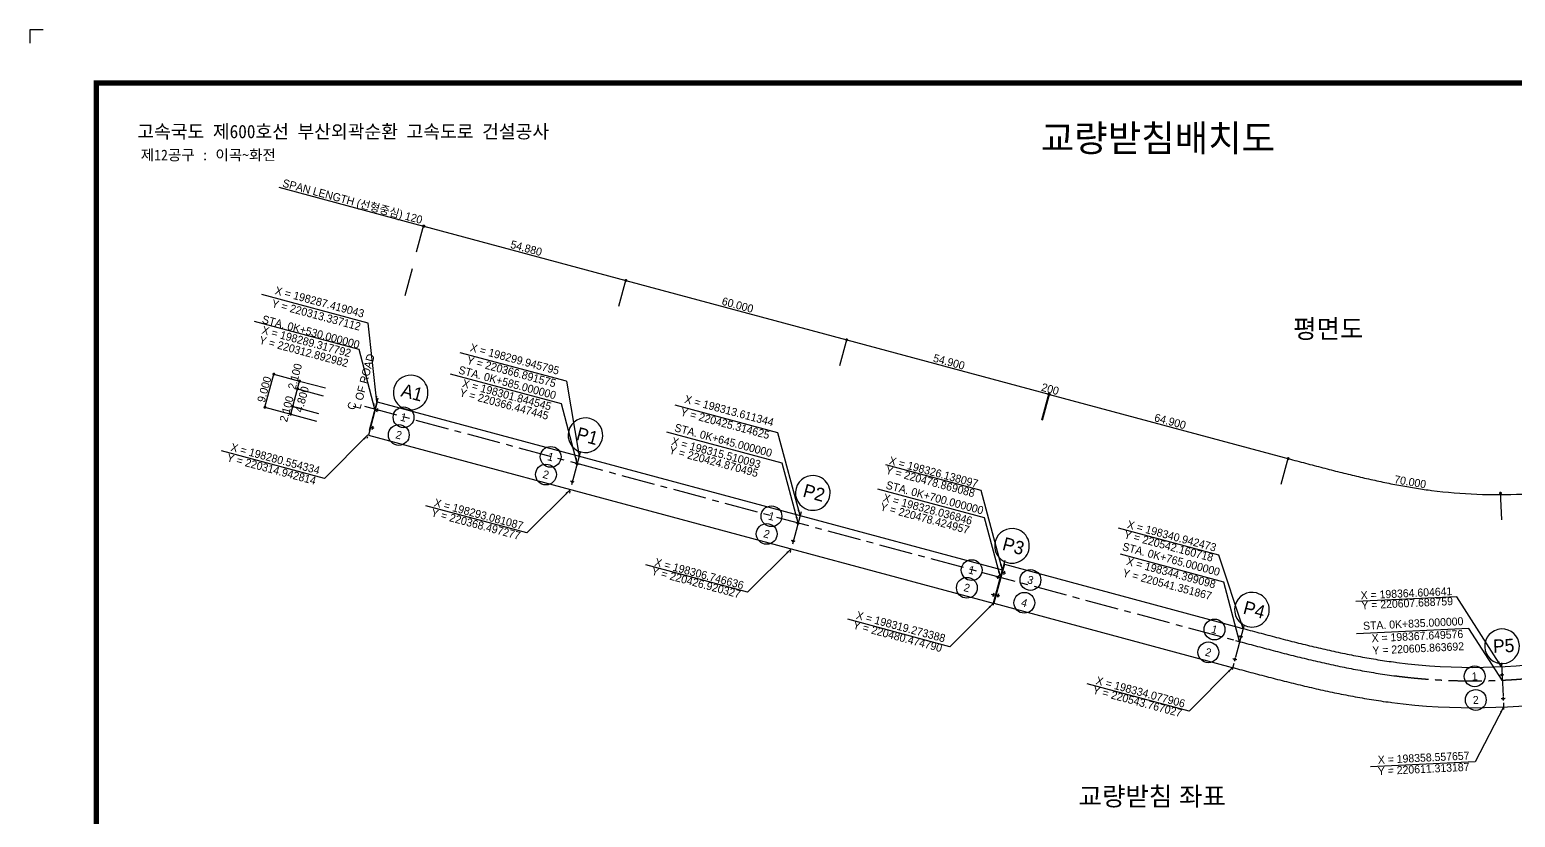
# Model space of a CAD drawing. Header units: feet. Extents: x 0 to 588700, y 0 to 415800.
# Drawn here: x 0 to 389887, y 209101 to 415800 of the extents above; entities that cross this region are included whole.
import ezdxf
from ezdxf.enums import TextEntityAlignment as Align

# ---------------------------------------------------------------- set-up
doc = ezdxf.new("R2010")
doc.units = ezdxf.units.FT
doc.header["$LTSCALE"] = 7000
doc.header["$MEASUREMENT"] = 0
doc.linetypes.add('A-CENTR01', pattern=[2, 1.25, -0.25, 0.25, -0.25])
for name, color, linetype in [('CS-CNTL', 1, 'A-CENTR01'), ('CS-CONC-MAJR', 4, 'CONTINUOUS'), ('CS-DIML', 1, 'CONTINUOUS'), ('CS-DIMT', 3, 'CONTINUOUS'), ('CS-LEAL', 1, 'CONTINUOUS'), ('CS-LEAT', 3, 'CONTINUOUS'), ('CS-SYMB', 3, 'CONTINUOUS'), ('CS-TEXT', 3, 'CONTINUOUS'), ('CX-BORD', 3, 'CONTINUOUS'), ('CX-BORD-LIN1', 4, 'CONTINUOUS'), ('CX-BORD-LIN2', 3, 'CONTINUOUS'), ('CX-BORD-TEX2', 7, 'CONTINUOUS'), ('CX-BORD-TEX3', 6, 'CONTINUOUS'), ('CX-MISC', 2, 'CONTINUOUS'), ('CZ-TEX1', 6, 'CONTINUOUS')]:
    doc.layers.add(name, color=color, linetype=linetype)
doc.styles.add('A_STANDARD', font='')
doc.styles.add('TB_TEXT', font='')
doc.styles.add('TB_WBTXT', font='')
doc.styles.add('TB_WMTXT', font='')
doc.styles.get('A_STANDARD').set_extended_font_data('Dotum')
doc.styles.get('TB_TEXT').set_extended_font_data('DotumChe')
doc.styles.get('TB_WBTXT').set_extended_font_data('Dotum')
doc.styles.get('TB_WMTXT').set_extended_font_data('DotumChe')

# ---------------------------------------------------------------- blocks, each defined once
blk = doc.blocks.new('CXBLKA1')
at = {"layer": 'CX-BORD-LIN1', "const_width": 2}
blk.add_lwpolyline([(796, 0), (0, 0), (0, 554), (796, 554)], close=True, dxfattribs=at)
at = {"layer": 'CX-MISC'}
blk.add_lwpolyline([(-20, 574), (-25, 574), (-25, 569)], dxfattribs=at)
at = {"layer": 'CX-BORD-LIN1', "style": 'TB_TEXT'}
for tag, height, p in [('TR_RNUM5', 3, (285.11, 32.64)), ('TR_RDAT5', 3.5, (317.5, 33)), ('TR_DGN5', 3.5, (451.12, 33)), ('TR_CHK5', 3.5, (491.12, 33)), ('TR_APP5', 3.5, (531.12, 33)), ('TR_RNUM4', 3, (285.11, 26.64)), ('TR_RDAT4', 3.5, (317.5, 27)), ('TR_DGN4', 3.5, (451.12, 27)), ('TR_CHK4', 3.5, (491.12, 27)), ('TR_APP4', 3.5, (531.12, 27)), ('TR_RDAT3', 3.5, (317.5, 21)), ('TR_DGN3', 3.5, (451.12, 21)), ('TR_CHK3', 3.5, (491.12, 21)), ('TR_APP3', 3.5, (531.12, 21)), ('TR_RNUM3', 3, (285.11, 20.64)), ('TR_RDAT2', 3.5, (317.5, 15)), ('TR_DGN2', 3.5, (451.12, 15)), ('TR_CHK2', 3.5, (491.12, 15)), ('TR_APP2', 3.5, (531.12, 15)), ('TR_RNUM2', 3, (285.11, 14.64)), ('TR_RNUM1', 3, (285.11, 8.64)), ('TR_RDAT1', 3.5, (317.5, 9)), ('TR_DGN1', 3.5, (451.12, 9)), ('TR_CHK1', 3.5, (491.12, 9)), ('TR_APP1', 3.5, (531.12, 9))]:
    blk.add_attdef(tag, text='', height=height, dxfattribs=at).set_placement(p, align=Align.MIDDLE_CENTER)
for tag, p in [('TR_RCON5', (342.3, 33)), ('TR_RCON4', (342.3, 27)), ('TR_RCON3', (342.3, 21)), ('TR_RCON2', (342.3, 15)), ('TR_RCON1', (342.3, 9))]:
    blk.add_attdef(tag, text='', height=3.5, dxfattribs=at).set_placement(p, align=Align.MIDDLE_LEFT)
at = {"layer": 'CX-BORD-LIN2', "style": 'TB_TEXT'}
blk.add_attdef('TD_VERSION', text='', height=3, rotation=90, dxfattribs=at).set_placement((800.5, 48.01), align=Align.MIDDLE_CENTER)
at = {"layer": 'CX-BORD-TEX2', "style": 'TB_WMTXT'}
for tag, height, p in [('TB_CNAME', 5, (15.34, 531.83)), ('TB_CSCOP', 4, (16.63, 523.83))]:
    blk.add_attdef(tag, text='', height=height, dxfattribs=at).set_placement(p, align=Align.BOTTOM_LEFT)
at = {"layer": 'CX-BORD-TEX2', "style": 'TB_WBTXT'}
for tag, height, p in [('TB_MTITIL', 10, (398, 533.33)), ('TB_STITL', 7, (398, 518.33))]:
    blk.add_attdef(tag, text='', height=height, dxfattribs=at).set_placement(p, align=Align.MIDDLE_CENTER)
at = {"layer": 'CX-BORD-TEX3', "style": 'TB_TEXT'}
for tag, height, p in [('TD_LNDST', 4.5, (215, 31.5)), ('TD_DSECT', 4.5, (605.5, 31.5)), ('TD_DDIST', 4.5, (654.5, 31.5)), ('TD_DNAME_TOP', 4.5, (755, 27.96)), ('TD_CSECT', 4.5, (605.5, 22.5)), ('TD_CDIST', 4.5, (654.5, 22.5)), ('TD_DNAME_MAIN', 4.5, (755, 21.47)), ('TD_DNAME_BOT', 3, (755, 15.25)), ('TD_CCOMP', 4.5, (215, 13.59)), ('TD_HSCAL', 4.5, (620.88, 13.75)), ('TD_VSCAL', 4.5, (656.86, 13.75)), ('TD_FIELD', 4.5, (180, 5.13)), ('TD_CSTEP', 4.5, (250.74, 5.13)), ('TD_DWGCODE', 4.5, (637, 4.79)), ('TD_DWGNO', 4.5, (755, 5))]:
    blk.add_attdef(tag, text='', height=height, dxfattribs=at).set_placement(p, align=Align.MIDDLE_CENTER)
for tag, height, width, p in [('TD_DCOMP', 4.5, 0.95, (215, 22.59)), ('TD_CNAME', 5, 0.78, (65, 7.6))]:
    blk.add_attdef(tag, text='', height=height, dxfattribs=dict(at, width=width)).set_placement(p, align=Align.MIDDLE_CENTER)

msp = doc.modelspace()

# ---------------------------------------------------------------- linework, layer by layer
at = {"layer": 'CS-CNTL'}
for p, q in [((87823, 316998), (316476, 255504)), ((87823, 316998), (316476, 255504)), ((87823, 316998), (316476, 255504)), ((91370, 319099), (88513, 308476)), ((144483, 304815), (141626, 294192)), ((202424, 289232), (199567, 278609)), ((255952, 276493), (252680, 264325)), ((318722, 259612), (315450, 247444)), ((386253, 249629), (386851, 237044)), ((358371, 246224), (358371, 246224)), ((358371, 246224), (358371, 246224)), ((358371, 246224), (358371, 246224))]:
    msp.add_line(p, q, dxfattribs=at)
msp.add_lwpolyline([(316476, 255504), (317055, 255349), (317635, 255193), (318214, 255037), (318794, 254881), (319373, 254726), (319953, 254570), (320532, 254415), (321112, 254260), (321692, 254106), (322271, 253951), (322851, 253797), (323431, 253643), (324011, 253490), (324591, 253337), (325172, 253184), (325752, 253032), (326333, 252880), (326913, 252729), (327494, 252578), (328075, 252428), (328656, 252279), (329237, 252130), (329819, 251982), (330400, 251835), (330982, 251688), (331564, 251542), (332146, 251397), (332729, 251252), (333311, 251109), (333894, 250966), (334477, 250825), (335060, 250684), (335644, 250544), (336228, 250406), (336812, 250268), (337396, 250131), (337980, 249996), (338565, 249861), (339150, 249728), (339735, 249596), (340321, 249465), (340907, 249336), (341493, 249208), (342079, 249081), (342666, 248955), (343253, 248831), (343840, 248708), (344428, 248587), (345016, 248467), (345604, 248349), (346193, 248232), (346781, 248117), (347371, 248003), (347960, 247891), (348550, 247781), (349140, 247672), (349730, 247565), (350321, 247460), (350912, 247357), (351503, 247255), (352095, 247156), (352687, 247058), (353279, 246962), (353872, 246868), (354465, 246776), (355058, 246686), (355652, 246599), (356246, 246513), (356840, 246429), (357434, 246348), (358029, 246269), (358371, 246224)], dxfattribs=at)
msp.add_lwpolyline([(316476, 255504), (317055, 255349), (317635, 255193), (318214, 255037), (318794, 254881), (319373, 254726), (319953, 254570), (320532, 254415), (321112, 254260), (321692, 254106), (322271, 253951), (322851, 253797), (323431, 253643), (324011, 253490), (324591, 253337), (325172, 253184), (325752, 253032), (326333, 252880), (326913, 252729), (327494, 252578), (328075, 252428), (328656, 252279), (329237, 252130), (329819, 251982), (330400, 251835), (330982, 251688), (331564, 251542), (332146, 251397), (332729, 251252), (333311, 251109), (333894, 250966), (334477, 250825), (335060, 250684), (335644, 250544), (336228, 250406), (336812, 250268), (337396, 250131), (337980, 249996), (338565, 249861), (339150, 249728), (339735, 249596), (340321, 249465), (340907, 249336), (341493, 249208), (342079, 249081), (342666, 248955), (343253, 248831), (343840, 248708), (344428, 248587), (345016, 248467), (345604, 248349), (346193, 248232), (346781, 248117), (347371, 248003), (347960, 247891), (348550, 247781), (349140, 247672), (349730, 247565), (350321, 247460), (350912, 247357), (351503, 247255), (352095, 247156), (352687, 247058), (353279, 246962), (353872, 246868), (354465, 246776), (355058, 246686), (355652, 246599), (356246, 246513), (356840, 246429), (357434, 246348), (358029, 246269), (358371, 246224)], dxfattribs=at)
msp.add_lwpolyline([(316476, 255504), (317055, 255349), (317635, 255193), (318214, 255037), (318794, 254881), (319373, 254726), (319953, 254570), (320532, 254415), (321112, 254260), (321692, 254106), (322271, 253951), (322851, 253797), (323431, 253643), (324011, 253490), (324591, 253337), (325172, 253184), (325752, 253032), (326333, 252880), (326913, 252729), (327494, 252578), (328075, 252428), (328656, 252279), (329237, 252130), (329819, 251982), (330400, 251835), (330982, 251688), (331564, 251542), (332146, 251397), (332729, 251252), (333311, 251109), (333894, 250966), (334477, 250825), (335060, 250684), (335644, 250544), (336228, 250406), (336812, 250268), (337396, 250131), (337980, 249996), (338565, 249861), (339150, 249728), (339735, 249596), (340321, 249465), (340907, 249336), (341493, 249208), (342079, 249081), (342666, 248955), (343253, 248831), (343840, 248708), (344428, 248587), (345016, 248467), (345604, 248349), (346193, 248232), (346781, 248117), (347371, 248003), (347960, 247891), (348550, 247781), (349140, 247672), (349730, 247565), (350321, 247460), (350912, 247357), (351503, 247255), (352095, 247156), (352687, 247058), (353279, 246962), (353872, 246868), (354465, 246776), (355058, 246686), (355652, 246599), (356246, 246513), (356840, 246429), (357434, 246348), (358029, 246269), (358371, 246224)], dxfattribs=at)
msp.add_arc((378877, 404904), 160000, 262.63641, 301.62485, dxfattribs=at)
msp.add_arc((378877, 404904), 160000, 262.63641, 301.62485, dxfattribs=at)
msp.add_arc((378877, 404904), 160000, 262.63641, 301.62485, dxfattribs=at)
at = {"layer": 'CS-CONC-MAJR'}
for p, q in [((91226, 318102), (88889, 309411)), ((91226, 318102), (255181, 274008)), ((88889, 309411), (252843, 265317)), ((255181, 274008), (252843, 265317)), ((255789, 275501), (253036, 265265)), ((255789, 275501), (317398, 258933)), ((253036, 265265), (314645, 248696)), ((358826, 249745), (358826, 249745)), ((357467, 239232), (357467, 239232))]:
    msp.add_line(p, q, dxfattribs=at)
for points in [[(317398, 258933), (317977, 258777), (318556, 258621), (319135, 258465), (319714, 258310), (320293, 258155), (320871, 258000), (321450, 257845), (322028, 257690), (322606, 257536), (323184, 257382), (323762, 257228), (324340, 257075), (324918, 256922), (325496, 256770), (326073, 256618), (326651, 256466), (327229, 256315), (327806, 256165), (328383, 256015), (328961, 255866), (329538, 255717), (330116, 255570), (330693, 255423), (331270, 255276), (331848, 255131), (332425, 254986), (333003, 254842), (333580, 254699), (334157, 254557), (334735, 254415), (335312, 254275), (335890, 254136), (336468, 253997), (337045, 253860), (337623, 253724), (338201, 253589), (338779, 253455), (339357, 253322), (339935, 253190), (340513, 253060), (341091, 252931), (341669, 252803), (342248, 252676), (342826, 252551), (343405, 252427), (343984, 252305), (344563, 252184), (345142, 252064), (345721, 251946), (346300, 251830), (346879, 251715), (347459, 251601), (348038, 251490), (348618, 251380), (349198, 251271), (349777, 251164), (350358, 251059), (350938, 250956), (351518, 250855), (352099, 250755), (352679, 250657), (353260, 250561), (353841, 250467), (354422, 250375), (355003, 250285), (355584, 250197), (356165, 250111), (356747, 250027), (357328, 249946), (357910, 249866), (358491, 249788), (358826, 249745)], [(314645, 248696), (315225, 248540), (315805, 248384), (316385, 248228), (316966, 248072), (317547, 247917), (318128, 247761), (318710, 247605), (319292, 247449), (319875, 247294), (320458, 247138), (321042, 246983), (321626, 246828), (322210, 246674), (322795, 246519), (323381, 246365), (323967, 246212), (324553, 246058), (325140, 245906), (325727, 245753), (326315, 245601), (326904, 245450), (327493, 245299), (328082, 245149), (328672, 245000), (329263, 244851), (329854, 244702), (330446, 244555), (331038, 244408), (331631, 244262), (332224, 244117), (332818, 243973), (333413, 243829), (334008, 243687), (334604, 243545), (335200, 243405), (335797, 243265), (336395, 243126), (336993, 242989), (337592, 242853), (338191, 242717), (338791, 242583), (339392, 242450), (339994, 242319), (340596, 242188), (341199, 242059), (341802, 241932), (342406, 241806), (343011, 241681), (343617, 241557), (344223, 241435), (344829, 241315), (345437, 241196), (346045, 241079), (346654, 240963), (347264, 240849), (347874, 240737), (348485, 240626), (349096, 240517), (349709, 240410), (350322, 240305), (350935, 240202), (351550, 240100), (352165, 240001), (352781, 239903), (353397, 239808), (354014, 239714), (354632, 239623), (355251, 239533), (355870, 239446), (356490, 239361), (357110, 239279), (357467, 239232)]]:
    msp.add_lwpolyline(points, dxfattribs=at)
for radius, end in [(156450, 295.97393), (167050, 295.97533)]:
    msp.add_arc((378877, 404904), radius, 262.63641, end, dxfattribs=at)
at = {"layer": 'CS-DIML'}
for p, q in [((65372, 374493), (103355, 364278)), ((101537, 357518), (103446, 364616)), ((103355, 364278), (103471, 364247)), ((103471, 364247), (156468, 349994)), ((98581, 346063), (100490, 353161)), ((154650, 343234), (156559, 350332)), ((156468, 349994), (214409, 334411)), ((212591, 327651), (214500, 334749)), ((214409, 334411), (267425, 320153)), ((61734, 316714), (64071, 325405)), ((61734, 316714), (64071, 325405)), ((61734, 316714), (64071, 325405)), ((64071, 325405), (70831, 323587)), ((64071, 325405), (70831, 323587)), ((64071, 325405), (70831, 323587)), ((69039, 316924), (70286, 321559)), ((69039, 316924), (70286, 321559)), ((69039, 316924), (70286, 321559)), ((70286, 321559), (70831, 323587)), ((70286, 321559), (70831, 323587)), ((70286, 321559), (70831, 323587)), ((70286, 321559), (77045, 319741)), ((70286, 321559), (77045, 319741)), ((70286, 321559), (77045, 319741)), ((70831, 323587), (77591, 321769)), ((70831, 323587), (77591, 321769)), ((70831, 323587), (77591, 321769)), ((265607, 313393), (267516, 320491)), ((265800, 313341), (267709, 320439)), ((267425, 320153), (267522, 320127)), ((267522, 320127), (267618, 320101)), ((267618, 320101), (329227, 303532)), ((61734, 316714), (68494, 314896)), ((61734, 316714), (68494, 314896)), ((61734, 316714), (68494, 314896)), ((68494, 314896), (69039, 316924)), ((68494, 314896), (69039, 316924)), ((68494, 314896), (69039, 316924)), ((69039, 316924), (75799, 315106)), ((69039, 316924), (75799, 315106)), ((69039, 316924), (75799, 315106)), ((68494, 314896), (75253, 313078)), ((68494, 314896), (75253, 313078)), ((68494, 314896), (75253, 313078)), ((328472, 296486), (330380, 303584)), ((329227, 303532), (329806, 303376)), ((329806, 303376), (330289, 303246)), ((386337, 287166), (385988, 294508))]:
    msp.add_line(p, q, dxfattribs=at)
at = {"layer": 'CS-DIML', "const_width": 385}
for points in [[(103525, 364187, 1), (103186, 364369, 1)], [(103641, 364155, 1), (103301, 364338, 1)], [(103641, 364155, 1), (103301, 364338, 1)], [(156638, 349903, 1), (156298, 350085, 1)], [(156638, 349903, 1), (156298, 350085, 1)], [(214579, 334320, 1), (214239, 334502, 1)], [(214579, 334320, 1), (214239, 334502, 1)], [(64241, 325314, 1), (63902, 325496, 1)], [(64241, 325314, 1), (63902, 325496, 1)], [(64241, 325314, 1), (63902, 325496, 1)], [(71001, 323496, 1), (70661, 323678, 1)], [(71001, 323496, 1), (70661, 323678, 1)], [(71001, 323496, 1), (70661, 323678, 1)], [(70455, 321468, 1), (70116, 321650, 1)], [(70455, 321468, 1), (70116, 321650, 1)], [(70455, 321468, 1), (70116, 321650, 1)], [(70455, 321468, 1), (70116, 321650, 1)], [(70455, 321468, 1), (70116, 321650, 1)], [(70455, 321468, 1), (70116, 321650, 1)], [(267595, 320062, 1), (267256, 320244, 1)], [(267595, 320062, 1), (267256, 320244, 1)], [(267788, 320010, 1), (267449, 320192, 1)], [(267788, 320010, 1), (267449, 320192, 1)], [(61903, 316623, 1), (61564, 316805, 1)], [(61903, 316623, 1), (61564, 316805, 1)], [(61903, 316623, 1), (61564, 316805, 1)], [(69209, 316833, 1), (68869, 317015, 1)], [(69209, 316833, 1), (68869, 317015, 1)], [(69209, 316833, 1), (68869, 317015, 1)], [(69209, 316833, 1), (68869, 317015, 1)], [(69209, 316833, 1), (68869, 317015, 1)], [(69209, 316833, 1), (68869, 317015, 1)], [(68663, 314805, 1), (68324, 314987, 1)], [(68663, 314805, 1), (68324, 314987, 1)], [(68663, 314805, 1), (68324, 314987, 1)], [(330459, 303155, 1), (330120, 303337, 1)], [(330459, 303155, 1), (330120, 303337, 1)], [(386175, 294067, 1), (385835, 294249, 1)], [(386175, 294067, 1), (385835, 294249, 1)]]:
    msp.add_lwpolyline(points, format="xyb", close=True, dxfattribs=at)
at = {"layer": 'CS-DIML'}
msp.add_lwpolyline([(330289, 303246), (330866, 303091), (331441, 302937), (332015, 302783), (332588, 302629), (333160, 302476), (333730, 302324), (334300, 302172), (334868, 302020), (335435, 301869), (336001, 301719), (336566, 301570), (337129, 301421), (337691, 301273), (338253, 301126), (338813, 300979), (339372, 300834), (339930, 300689), (340487, 300545), (341042, 300402), (341597, 300260), (342151, 300119), (342703, 299979), (343255, 299839), (343805, 299701), (344354, 299564), (344902, 299428), (345450, 299293), (345996, 299160), (346541, 299027), (347085, 298896), (347628, 298765), (348170, 298636), (348711, 298509), (349251, 298382), (349790, 298257), (350328, 298133), (350864, 298011), (351400, 297890), (351935, 297770), (352469, 297652), (353002, 297535), (353534, 297420), (354065, 297306), (354595, 297194), (355124, 297083), (355652, 296974), (356179, 296866), (356705, 296760), (357229, 296655), (357753, 296553), (358276, 296452), (358798, 296352), (359319, 296254), (359840, 296159), (360359, 296064), (360877, 295972), (361394, 295881), (361910, 295792), (362425, 295705), (362939, 295620), (363452, 295537), (363964, 295455), (364475, 295376), (364985, 295298), (365495, 295223), (366003, 295149), (366510, 295078), (367016, 295008), (367521, 294940), (367893, 294892)], dxfattribs=at)
msp.add_arc((385253, 429225), 135450, 262.63641, 272.7195, dxfattribs=at)
at = {"layer": 'CS-LEAL'}
for p, q in [((88807, 338782), (60890, 346290)), ((86434, 331869), (58996, 339248)), ((91110, 318133), (88807, 338782)), ((90604, 316250), (86434, 331869)), ((140901, 323528), (112983, 331036)), ((139547, 317585), (110407, 325422)), ((140901, 323528), (144223, 303849)), ((143717, 301966), (139547, 317585)), ((196363, 309998), (169418, 317245)), ((88773, 309442), (77332, 298021)), ((197488, 302002), (167191, 310150)), ((202164, 288266), (196363, 309998)), ((77332, 298021), (50344, 305279)), ((201658, 286383), (197488, 302002)), ((249694, 294897), (224657, 301630)), ((141886, 295158), (130444, 283737)), ((250601, 287718), (222588, 295252)), ((255277, 273982), (249694, 294897)), ((130444, 283737), (103975, 290856)), ((254771, 272099), (250601, 287718)), ((312093, 277873), (285775, 284949)), ((199827, 279575), (188386, 268155)), ((313369, 270837), (286242, 278130)), ((318462, 258646), (312093, 277873)), ((188386, 268155), (161741, 275320)), ((317540, 255218), (313369, 270837)), ((252940, 265291), (241498, 253871)), ((374519, 266968), (348044, 265711)), ((386300, 248631), (374519, 266968)), ((241498, 253871), (214742, 261066)), ((377731, 258685), (348186, 257282)), ((386469, 245085), (377731, 258685)), ((315710, 248410), (304270, 236988)), ((304270, 236988), (277565, 244168)), ((386803, 238043), (379394, 223675)), ((379394, 223675), (351875, 222368))]:
    msp.add_line(p, q, dxfattribs=at)
for points in [[(90604, 316250), (90455, 317804), (90604, 316250), (89959, 317672)], [(91110, 318133), (91208, 319691), (91110, 318133), (90698, 319639)], [(88773, 309442), (87502, 308536), (88773, 309442), (87864, 308172)], [(144223, 303849), (144165, 305409), (144223, 303849), (143662, 305306)], [(143717, 301966), (143568, 303520), (143717, 301966), (143072, 303388)], [(141886, 295158), (140615, 294251), (141886, 295158), (140977, 293888)], [(202164, 288266), (202015, 289820), (202164, 288266), (201519, 289688)], [(201658, 286383), (201509, 287937), (201658, 286383), (201013, 287805)], [(199827, 279575), (198556, 278669), (199827, 279575), (198918, 278306)], [(254771, 272099), (254622, 273653), (254771, 272099), (254126, 273521)], [(255277, 273982), (255128, 275536), (255277, 273982), (254632, 275404)], [(252940, 265291), (251669, 264385), (252940, 265291), (252031, 264022)], [(318462, 258646), (318313, 260200), (318462, 258646), (317817, 260068)], [(317540, 255218), (317391, 256772), (317540, 255218), (316895, 256640)], [(386300, 248631), (385684, 250065), (386300, 248631), (385252, 249788)], [(315710, 248410), (314439, 247503), (315710, 248410), (314802, 247140)], [(386469, 245085), (385852, 246519), (386469, 245085), (385421, 246242)], [(386803, 238043), (385869, 236791), (386803, 238043), (386326, 236556)]]:
    msp.add_solid(points, dxfattribs=at)
at = {"layer": 'CS-SYMB', "color": 3}
for p, q in [((91647, 315814), (90681, 316074)), ((91294, 316427), (91034, 315461)), ((90400, 311179), (89434, 311439)), ((90047, 311792), (89787, 310826)), ((144161, 301691), (143195, 301951)), ((143808, 302304), (143548, 301338)), ((142914, 297056), (141948, 297316)), ((142561, 297669), (142301, 296703)), ((202102, 286109), (201136, 286368)), ((201749, 286721), (201489, 285756)), ((200855, 281473), (199890, 281733)), ((200502, 282086), (200243, 281120)), ((256184, 273117), (255218, 273377)), ((255831, 273730), (255571, 272764)), ((254635, 271980), (253670, 272240)), ((254282, 272593), (254023, 271627)), ((253389, 267345), (252423, 267605)), ((253036, 267958), (252776, 266992)), ((254573, 267130), (253608, 267390)), ((254220, 267743), (253961, 266777)), ((318374, 256392), (317408, 256652)), ((318021, 257005), (317761, 256039)), ((316764, 250405), (315798, 250664)), ((316411, 251017), (316151, 250052)), ((386904, 246457), (385905, 246409)), ((386381, 246933), (386429, 245934)), ((387198, 240264), (386200, 240216)), ((386675, 240739), (386723, 239741))]:
    msp.add_line(p, q, dxfattribs=at)
for centre in [(91164, 315944), (89917, 311309), (143678, 301821), (142431, 297186), (201619, 286238), (200372, 281603), (255701, 273247), (254152, 272110), (252906, 267475), (254091, 267260), (317891, 256522), (316281, 250534), (386405, 246433), (386699, 240240)]:
    msp.add_circle(centre, 200, dxfattribs=at)
for points in [[(90681, 316074), (90839, 316083), (90681, 316074), (90813, 315987)], [(91294, 316427), (91303, 316269), (91294, 316427), (91206, 316295)], [(91647, 315814), (91515, 315901), (91647, 315814), (91489, 315805)], [(91034, 315461), (91121, 315593), (91034, 315461), (91025, 315619)], [(89434, 311439), (89592, 311448), (89434, 311439), (89566, 311351)], [(89787, 310826), (89875, 310958), (89787, 310826), (89778, 310984)], [(90047, 311792), (90056, 311634), (90047, 311792), (89960, 311660)], [(90400, 311179), (90268, 311266), (90400, 311179), (90242, 311170)], [(143195, 301951), (143353, 301960), (143195, 301951), (143327, 301864)], [(143548, 301338), (143635, 301470), (143548, 301338), (143539, 301496)], [(143808, 302304), (143817, 302146), (143808, 302304), (143720, 302172)], [(144161, 301691), (144029, 301778), (144161, 301691), (144003, 301682)], [(141948, 297316), (142106, 297325), (141948, 297316), (142080, 297228)], [(142301, 296703), (142389, 296835), (142301, 296703), (142292, 296861)], [(142561, 297669), (142570, 297511), (142561, 297669), (142474, 297537)], [(142914, 297056), (142782, 297143), (142914, 297056), (142756, 297047)], [(201136, 286368), (201294, 286378), (201136, 286368), (201268, 286281)], [(201489, 285756), (201576, 285887), (201489, 285756), (201480, 285913)], [(201749, 286721), (201758, 286563), (201749, 286721), (201662, 286589)], [(202102, 286109), (201970, 286196), (202102, 286109), (201944, 286099)], [(199890, 281733), (200047, 281742), (199890, 281733), (200021, 281646)], [(200243, 281120), (200330, 281252), (200243, 281120), (200233, 281278)], [(200502, 282086), (200512, 281928), (200502, 282086), (200415, 281954)], [(200855, 281473), (200723, 281560), (200855, 281473), (200697, 281464)], [(255218, 273377), (255376, 273386), (255218, 273377), (255350, 273290)], [(255571, 272764), (255658, 272896), (255571, 272764), (255562, 272922)], [(255831, 273730), (255840, 273572), (255831, 273730), (255743, 273598)], [(256184, 273117), (256052, 273204), (256184, 273117), (256026, 273108)], [(253670, 272240), (253827, 272249), (253670, 272240), (253801, 272153)], [(254023, 271627), (254110, 271759), (254023, 271627), (254013, 271785)], [(254282, 272593), (254292, 272435), (254282, 272593), (254195, 272461)], [(254635, 271980), (254503, 272068), (254635, 271980), (254477, 271971)], [(252423, 267605), (252581, 267614), (252423, 267605), (252555, 267517)], [(252776, 266992), (252863, 267124), (252776, 266992), (252767, 267150)], [(253036, 267958), (253045, 267800), (253036, 267958), (252948, 267826)], [(253389, 267345), (253257, 267432), (253389, 267345), (253231, 267336)], [(253608, 267390), (253766, 267399), (253608, 267390), (253740, 267302)], [(253961, 266777), (254048, 266909), (253961, 266777), (253951, 266935)], [(254220, 267743), (254230, 267585), (254220, 267743), (254133, 267611)], [(254573, 267130), (254442, 267217), (254573, 267130), (254416, 267121)], [(317408, 256652), (317566, 256661), (317408, 256652), (317540, 256564)], [(317761, 256039), (317848, 256171), (317761, 256039), (317752, 256197)], [(318021, 257005), (318030, 256847), (318021, 257005), (317933, 256873)], [(318374, 256392), (318242, 256479), (318374, 256392), (318216, 256383)], [(315798, 250664), (315956, 250674), (315798, 250664), (315930, 250577)], [(316151, 250052), (316239, 250183), (316151, 250052), (316142, 250209)], [(316411, 251017), (316420, 250859), (316411, 251017), (316324, 250885)], [(316764, 250405), (316632, 250492), (316764, 250405), (316606, 250395)], [(385905, 246409), (386053, 246466), (385905, 246409), (386058, 246367)], [(386381, 246933), (386438, 246785), (386381, 246933), (386338, 246780)], [(386429, 245934), (386471, 246086), (386429, 245934), (386371, 246081)], [(386904, 246457), (386752, 246500), (386904, 246457), (386757, 246400)], [(386200, 240216), (386347, 240273), (386200, 240216), (386352, 240174)], [(386675, 240739), (386732, 240592), (386675, 240739), (386632, 240587)], [(386723, 239741), (386766, 239893), (386723, 239741), (386666, 239888)], [(387198, 240264), (387046, 240307), (387198, 240264), (387051, 240207)]]:
    msp.add_solid(points, dxfattribs=at)
at = {"layer": 'CS-TEXT'}
for points in [[(101161, 324973, 1), (98798, 316185)], [(98798, 316185, 1), (101161, 324973)], [(147025, 313777, 1), (144662, 304990)], [(144662, 304990, 1), (147025, 313777)], [(206703, 298612, 1), (204340, 289824)], [(204340, 289824, 1), (206703, 298612)], [(258979, 284734, 1), (256616, 275946)], [(256616, 275946, 1), (258979, 284734)], [(321960, 267970, 1), (319598, 259182)], [(319598, 259182, 1), (321960, 267970)], [(386209, 258521, 1), (386641, 249432)], [(386641, 249432, 1), (386209, 258521)]]:
    msp.add_lwpolyline(points, format="xyb", dxfattribs=at)
for centre in [(98110, 314076), (96863, 309441), (136732, 303689), (135486, 299054), (194673, 288106), (193427, 283471), (247207, 273978), (262646, 271379), (245960, 269343), (261036, 265392), (310945, 258389), (309335, 252402), (379220, 246092), (379515, 239899)]:
    msp.add_circle(centre, 2730, dxfattribs=at)

# ---------------------------------------------------------------- block references
at = {"layer": 'CX-BORD'}
ref = msp.add_blockref('CXBLKA1', (17500, 14000), dxfattribs=dict(at, xscale=700, yscale=700, zscale=700))
ref.add_attrib('TB_MTITIL', '교량받침배치도', dxfattribs={"layer": 'CX-BORD-TEX2', "height": 7000, "style": 'TB_WBTXT'}).set_placement((296100, 387328), align=Align.MIDDLE_CENTER)
ref.add_attrib('TB_CNAME', '고속국도 제600호선 부산외곽순환 고속도로 건설공사', dxfattribs={"layer": 'CX-BORD-TEX2', "height": 3500, "style": 'TB_WMTXT'}).set_placement((28241, 386283), align=Align.BOTTOM_LEFT)
ref.add_attrib('TB_CSCOP', '제12공구 : 이곡~화전', dxfattribs={"layer": 'CX-BORD-TEX2', "height": 2800, "style": 'TB_WMTXT'}).set_placement((29144, 380683), align=Align.BOTTOM_LEFT)

# ---------------------------------------------------------------- texts
at = {"layer": 'CS-DIMT', "style": 'A_STANDARD'}
for s, rotation, p in [('SPAN LENGTH (선형중심) 120', 344.94714, (84454, 369723)), ('54.880', 344.94714, (130060, 357458)), ('60.000', 344.94714, (185529, 342540)), ('2.100', 434.94714, (70626, 324538)), ('2.100', 434.94714, (70626, 324538)), ('2.100', 434.94714, (70626, 324538)), ('54.900', 344.94714, (241008, 327620)), ('9.000', 434.94714, (62565, 321150)), ('9.000', 434.94714, (62565, 321150)), ('9.000', 434.94714, (62565, 321150)), ('4.800', 434.94714, (72434, 318533)), ('200', 344.94714, (267564, 320478)), ('2.100', 434.94714, (68428, 316001)), ('2.100', 434.94714, (68428, 316001)), ('64.900', 344.94714, (299046, 312011)), ('70.000', 350.38126, (362140, 296108))]:
    msp.add_text(s, height=2100, rotation=rotation, dxfattribs=at).set_placement(p, align=Align.CENTER)
at = {"layer": 'CS-LEAT', "style": 'A_STANDARD'}
for s, rotation, p in [('X = 198287.419043', 344.94714, (75830, 343323)), ('Y = 220313.337112', 344.94714, (74930, 339920)), ('STA. 0K+530.000000', 344.94714, (73531, 335470)), ('Y = 220312.892982', 344.94714, (71659, 330314)), ('X = 198289.317792', 344.94714, (72362, 332947)), ('X = 198299.945795', 344.94714, (127029, 328346)), ('STA. 0K+585.000000', 344.94714, (125087, 322184)), ('Y = 220366.891575', 344.94714, (126167, 325038)), ('X = 198301.844545', 344.94714, (124955, 318952)), ('Y = 220366.447445', 344.94714, (124245, 316530)), ('X = 198313.611344', 344.94714, (183321, 314796)), ('Y = 220425.314625', 344.94714, (182239, 311442)), ('STA. 0K+645.000000', 344.94714, (181774, 307032)), ('X = 198315.510093', 344.94714, (179894, 303772)), ('Y = 220314.942814', 344.94714, (63188, 299456)), ('X = 198280.554334', 344.94714, (64191, 302191)), ('Y = 220424.870495', 344.94714, (179251, 301456)), ('Y = 220478.869088', 344.94714, (236100, 296186)), ('X = 198326.138097', 344.94714, (236966, 298695)), ('STA. 0K+700.000000', 344.94714, (237258, 291980)), ('X = 198293.081087', 344.94714, (117586, 287650)), ('X = 198328.036846', 344.94714, (235423, 288962)), ('Y = 220368.497277', 344.94714, (116813, 285012)), ('Y = 220478.424957', 344.94714, (234652, 286564)), ('X = 198340.942473', 344.9522, (299459, 281925)), ('STA. 0K+765.000000', 344.9522, (299317, 275813)), ('Y = 220542.160718', 344.9522, (298656, 279264)), ('X = 198306.746636', 344.94714, (175451, 272037)), ('X = 198344.399098', 344.9522, (299301, 272261)), ('Y = 220426.920327', 344.94714, (174632, 269674)), ('Y = 220541.351867', 344.9522, (298284, 269214)), ('X = 198364.604641', 362.7195, (361374, 266857)), ('Y = 220607.688759', 362.7195, (361561, 264237)), ('X = 198319.273388', 344.94714, (228359, 258109)), ('STA. 0K+835.000000', 362.7195, (363143, 258909)), ('Y = 220480.474790', 344.94714, (227523, 255529)), ('X = 198367.649576', 362.7195, (364249, 255615)), ('Y = 220605.863692', 362.7195, (364459, 252392)), ('X = 198334.077906', 344.9522, (291276, 240968)), ('Y = 220543.767027', 344.9522, (290443, 238471)), ('X = 198358.557657', 362.7195, (365883, 223693)), ('Y = 220611.313187', 362.7195, (365883, 220738))]:
    msp.add_text(s, height=2100, rotation=rotation, dxfattribs=at).set_placement(p, align=Align.CENTER)
at = {"layer": 'CS-TEXT', "style": 'A_STANDARD'}
for s, p in [('L OF ROAD', (86764, 316096)), ('C', (85296, 315856))]:
    msp.add_text(s, height=2100, rotation=74.94714, dxfattribs=at).set_placement(p)
for s, height, rotation, p in [('A1', 3500, 344.94714, (99912, 318907)), ('1', 2100, 344.94714, (97837, 313062)), ('2', 2100, 344.94714, (96590, 308427)), ('P1', 3500, 344.94714, (145915, 307476)), ('1', 2100, 344.94714, (136459, 302675)), ('2', 2100, 344.94714, (135213, 298040)), ('P2', 3500, 344.94714, (205403, 292574)), ('1', 2100, 344.94714, (194401, 287092)), ('2', 2100, 344.94714, (193154, 282457)), ('P3', 3500, 344.94714, (257738, 278601)), ('1', 2100, 344.94714, (246934, 272964)), ('2', 2100, 344.94714, (245687, 268329)), ('3', 2100, 344.94714, (262374, 270365)), ('4', 2100, 344.94714, (260764, 264378)), ('P4', 3500, 344.9522, (320935, 261882)), ('1', 2100, 344.9522, (310672, 257375)), ('2', 2100, 344.9522, (309063, 251388)), ('P5', 3500, 362.7195, (386921, 252370)), ('1', 2100, 362.7195, (379270, 245043)), ('2', 2100, 362.7195, (379564, 238850))]:
    msp.add_text(s, height=height, rotation=rotation, dxfattribs=at).set_placement(p, align=Align.CENTER)
at = {"layer": 'CZ-TEX1', "style": 'A_STANDARD'}
for s, p in [('평면도', (340809, 334856)), ('교량받침 좌표', (294604, 212157))]:
    msp.add_text(s, height=4900, dxfattribs=at).set_placement(p, align=Align.CENTER)

doc.saveas('drawing.dxf')
